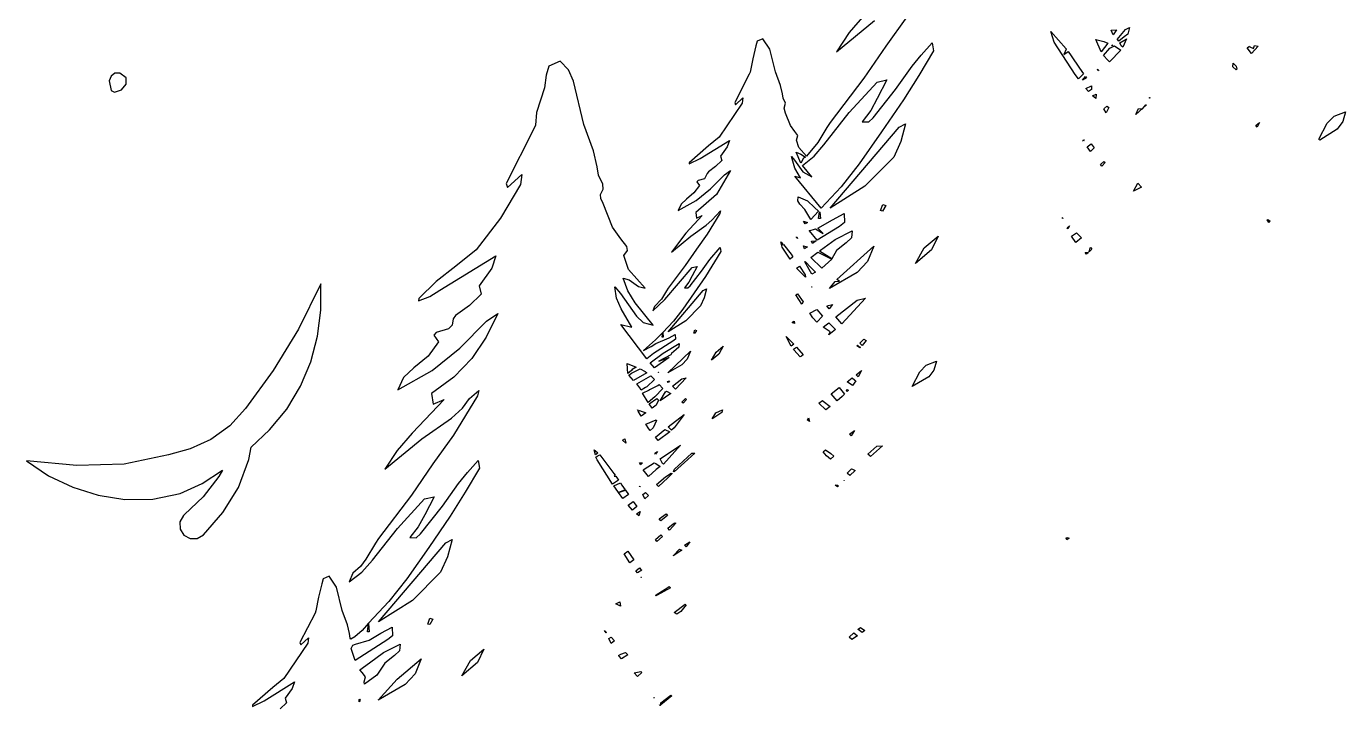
# Model space of a CAD drawing. Extents: x 0 to 203, y 8 to 351.
# Drawn here: x 24.2 to 99.8, y 262.7 to 301.8 of the extents above; entities that cross this region are included whole.
import ezdxf

# ---------------------------------------------------------------- set-up
doc = ezdxf.new("R2010")
doc.units = 0

msp = doc.modelspace()

# ---------------------------------------------------------------- linework, layer by layer
at = {"layer": 'Layer 1'}
for p, q in [((72.234448, 302.484697), (71.34909, 301.47176)), ((70.623063, 300.371123), (72.802383, 302.155503)), ((74.657115, 302.365706), (73.445865, 300.694546)), ((87.191272, 301.639576), (87.416288, 301.751167)), ((87.416288, 301.751167), (87.313384, 301.37939)), ((66.074647, 300.972905), (65.991087, 300.700817)), ((66.408702, 301.114052), (66.074647, 300.972905)), ((66.810002, 300.522275), (66.408702, 301.114052)), ((71.34909, 301.47176), (70.623063, 300.371123)), ((83.091541, 300.922851), (82.916106, 301.520563)), ((82.916106, 301.520563), (83.7956, 300.531)), ((85.4866, 301.078), (85.486627, 301.0781)), ((85.787707, 300.355462), (85.4866, 301.078)), ((85.486627, 301.0781), (85.949369, 300.957258)), ((85.949369, 300.957258), (86.173256, 300.858664)), ((86.372276, 301.599817), (86.665505, 301.626656)), ((86.3723, 301.6), (86.372276, 301.599817)), ((86.480604, 301.331085), (86.3723, 301.6)), ((86.665505, 301.626656), (86.480604, 301.331085)), ((86.714035, 301.078663), (87.191272, 301.639576)), ((86.728301, 301.065738), (86.714035, 301.078663)), ((86.803937, 300.981833), (86.728301, 301.065738)), ((87.103253, 301.216032), (86.803937, 300.981833)), ((86.867804, 300.871714), (87.225173, 301.095389)), ((87.248338, 301.109796), (87.0431, 300.631)), ((87.313384, 301.37939), (87.103253, 301.216032)), ((87.225173, 301.095389), (87.248338, 301.109796)), ((65.991087, 300.700817), (65.818989, 299.953596)), ((67.120124, 299.220695), (66.810002, 300.522275)), ((73.445865, 300.694546), (72.191255, 298.847596)), ((76.186262, 300.429866), (75.342771, 299.014705)), ((75.471458, 300.178753), (76.104054, 300.879477)), ((76.104054, 300.879477), (76.186262, 300.429866)), ((84.311471, 299.069541), (83.091541, 300.922851)), ((83.784534, 300.523107), (83.653019, 300.208748)), ((83.653019, 300.208748), (83.898095, 300.377122)), ((83.795623, 300.53137), (83.784534, 300.523107)), ((83.7956, 300.531), (83.795623, 300.53137)), ((83.898095, 300.377122), (84.071907, 300.126537)), ((85.796676, 300.360542), (85.787707, 300.355462)), ((86.173256, 300.858664), (85.796676, 300.360542)), ((85.927181, 300.154166), (86.284127, 300.573689)), ((86.911641, 300.462663), (86.269507, 299.783095)), ((86.284127, 300.573689), (86.521995, 300.680194)), ((86.393183, 300.701871), (86.431531, 300.746719)), ((86.456534, 300.738103), (86.393183, 300.701871)), ((86.431531, 300.746719), (86.4565, 300.738)), ((86.4565, 300.738), (86.456534, 300.738103)), ((86.521995, 300.680194), (86.559428, 300.699332)), ((86.559428, 300.699332), (86.911641, 300.462663)), ((86.946129, 300.705883), (86.867804, 300.871714)), ((87.043098, 300.6313), (86.946129, 300.705883)), ((87.0431, 300.631), (87.043098, 300.6313)), ((94.152815, 300.590536), (94.2903, 300.698)), ((94.412581, 300.265865), (94.152815, 300.590536)), ((94.2903, 300.698), (94.289973, 300.697959)), ((94.289973, 300.697959), (94.318435, 300.657844)), ((94.318435, 300.657844), (94.515835, 300.563698)), ((94.785772, 300.689342), (94.412581, 300.265865)), ((94.515835, 300.563698), (94.589712, 300.722044)), ((94.589712, 300.722044), (94.785772, 300.689342)), ((54.139113, 299.548901), (53.979258, 299.028775)), ((54.777974, 299.819016), (54.139113, 299.548901)), ((55.264218, 299.322724), (54.777974, 299.819016)), ((65.818989, 299.953596), (65.671363, 299.203887)), ((74.013294, 298.206467), (74.959054, 299.539687)), ((74.959054, 299.539687), (75.471458, 300.178753)), ((84.071907, 300.126537), (84.559087, 299.433964)), ((84.559087, 299.433964), (84.789823, 299.103713)), ((86.172395, 299.878582), (85.927181, 300.154166)), ((86.1724, 299.878), (86.172395, 299.878582)), ((86.269507, 299.783095), (86.1724, 299.878)), ((93.335377, 299.495792), (93.3653, 299.714)), ((93.526714, 299.333337), (93.335377, 299.495792)), ((93.364908, 299.714579), (93.53307, 299.539071)), ((93.3653, 299.714), (93.364908, 299.714579)), ((93.53307, 299.539071), (93.564854, 299.369992)), ((29.042926, 298.97045), (28.935927, 298.691004)), ((28.935927, 298.691004), (29.055163, 298.140038)), ((29.256023, 299.134388), (29.042926, 298.97045)), ((29.544736, 299.13121), (29.256023, 299.134388)), ((29.905534, 298.88171), (29.544736, 299.13121)), ((29.905454, 298.51328), (29.905534, 298.88171)), ((53.979258, 299.028775), (53.87805, 298.305027)), ((55.545259, 298.687306), (55.264218, 299.322724)), ((56.138309, 296.198566), (55.545259, 298.687306)), ((65.624607, 299.086435), (64.789659, 297.449105)), ((65.671363, 299.203887), (65.624607, 299.086435)), ((67.413152, 298.431444), (67.120124, 299.220695)), ((72.191255, 298.847596), (70.258135, 296.301506)), ((72.95227, 298.62944), (73.51241, 298.752542)), ((73.51241, 298.752542), (72.962794, 297.679092)), ((75.342771, 299.014705), (74.455632, 297.606006)), ((84.498135, 298.811895), (84.311471, 299.069541)), ((84.789823, 299.103713), (84.498135, 298.811895)), ((84.727391, 298.74425), (84.899507, 298.946665)), ((84.7274, 298.744), (84.727391, 298.74425)), ((84.958056, 298.862902), (84.7274, 298.744)), ((84.899507, 298.946665), (84.958056, 298.862902)), ((85.626536, 299.269923), (85.590589, 299.378406)), ((85.590589, 299.378406), (85.6676, 299.297)), ((85.667641, 299.29775), (85.626536, 299.269923)), ((85.6676, 299.297), (85.667641, 299.29775)), ((93.564854, 299.369992), (93.526714, 299.333337)), ((29.055163, 298.140038), (29.2385, 298.055)), ((29.2385, 298.055), (29.648456, 298.184762)), ((29.2385, 298.055), (29.2385, 298.055)), ((29.648456, 298.184762), (29.905454, 298.51328)), ((53.87805, 298.305027), (53.65017, 297.599852)), ((67.519657, 297.9485), (67.413152, 298.431444)), ((67.557088, 297.704556), (67.519657, 297.9485)), ((71.358615, 296.882044), (72.95227, 298.62944)), ((72.719344, 296.568707), (74.013294, 298.206467)), ((84.910945, 298.25841), (85.2456, 298.413)), ((85.065899, 298.09272), (84.910945, 298.25841)), ((85.231067, 298.204354), (85.065899, 298.09272)), ((85.245643, 298.41287), (85.231067, 298.204354)), ((85.2456, 298.413), (85.245643, 298.41287)), ((85.296565, 297.84665), (85.515154, 297.931119)), ((85.515154, 297.931119), (85.488597, 297.683997)), ((53.65017, 297.599852), (53.433998, 296.893498)), ((65.22083, 297.414922), (63.89517, 295.461602)), ((64.789659, 297.449105), (64.833449, 297.324659)), ((64.833449, 297.324659), (65.259604, 297.723913)), ((65.259604, 297.723913), (65.22083, 297.414922)), ((67.691659, 297.424725), (67.557088, 297.704556)), ((67.621076, 297.123229), (67.691659, 297.424725)), ((72.962794, 297.679092), (72.584297, 296.989334)), ((74.455632, 297.606006), (73.202455, 295.76729)), ((85.2966, 297.846), (85.296565, 297.84665)), ((85.488597, 297.683997), (85.2966, 297.846)), ((85.936785, 297.097872), (86.121827, 297.250145)), ((86.121827, 297.250145), (86.207142, 297.182485)), ((86.207142, 297.182485), (86.226212, 297.163274)), ((88.390158, 297.314802), (87.7734, 296.765)), ((88.164366, 297.086464), (88.354067, 297.330197)), ((88.354067, 297.330197), (88.390158, 297.314802)), ((88.553093, 297.726834), (88.5838, 297.748)), ((88.575411, 297.709669), (88.553093, 297.726834)), ((88.583816, 297.748091), (88.575411, 297.709669)), ((88.5838, 297.748), (88.583816, 297.748091)), ((53.433998, 296.893498), (53.367914, 296.166215)), ((67.702227, 296.851449), (67.621076, 297.123229)), ((67.977035, 296.141378), (67.702227, 296.851449)), ((69.88962, 295.02862), (71.358615, 296.882044)), ((72.584297, 296.989334), (72.086461, 296.354992)), ((72.469564, 296.339811), (72.719344, 296.568707)), ((85.9368, 297.098), (85.936785, 297.097872)), ((86.081997, 296.864381), (85.9368, 297.098)), ((86.226212, 297.163274), (86.081997, 296.864381)), ((87.773376, 296.76483), (87.935676, 297.113092)), ((87.7734, 296.765), (87.773376, 296.76483)), ((87.935676, 297.113092), (88.164366, 297.086464)), ((98.747004, 296.281657), (99.140285, 296.670863)), ((99.140285, 296.670863), (99.804, 296.913)), ((99.803638, 296.91345), (99.642373, 296.360515)), ((99.804, 296.913), (99.803638, 296.91345)), ((53.278504, 295.941905), (51.682204, 292.810885)), ((53.367914, 296.166215), (53.278504, 295.941905)), ((56.69859, 294.689276), (56.138309, 296.198566)), ((68.229666, 295.793754), (67.977035, 296.141378)), ((68.41431, 295.560865), (68.229666, 295.793754)), ((70.0661, 296.015539), (69.555567, 295.159837)), ((70.258135, 296.301506), (70.0661, 296.015539)), ((70.251415, 291.397492), (74.210805, 296.050292)), ((73.202455, 295.76729), (71.919302, 293.932016)), ((72.086461, 296.354992), (72.469564, 296.339811)), ((74.210805, 296.050292), (74.57241, 296.229472)), ((74.57241, 296.229472), (74.30711, 295.214818)), ((94.666418, 296.144311), (94.8741, 296.307)), ((94.741207, 296.043386), (94.666418, 296.144311)), ((94.873772, 296.307529), (94.741207, 296.043386)), ((94.8741, 296.307), (94.873772, 296.307529)), ((98.263633, 295.357259), (98.747004, 296.281657)), ((99.325656, 295.922373), (98.326348, 295.30097)), ((99.642373, 296.360515), (99.325656, 295.922373)), ((63.285026, 294.967287), (62.177256, 293.999774)), ((62.804911, 294.245271), (64.484761, 295.277621)), ((63.89517, 295.461602), (63.285026, 294.967287)), ((64.36533, 294.914319), (63.981333, 294.381089)), ((64.484761, 295.277621), (64.36533, 294.914319)), ((68.324941, 295.294221), (68.41431, 295.560865)), ((68.461107, 294.869333), (68.324941, 295.294221)), ((69.555567, 295.159837), (68.89751, 294.370929)), ((69.336979, 294.383454), (69.88962, 295.02862)), ((74.30711, 295.214818), (73.899906, 294.324112)), ((84.748721, 295.290257), (84.8195, 295.31)), ((84.774781, 295.247881), (84.748721, 295.290257)), ((84.819488, 295.31067), (84.774781, 295.247881)), ((84.8195, 295.31), (84.819488, 295.31067)), ((84.997677, 294.908527), (85.225591, 295.090179)), ((85.181237, 294.65039), (84.997677, 294.908527)), ((85.225591, 295.090179), (85.387747, 294.861844)), ((98.326348, 295.30097), (98.263633, 295.357259)), ((56.902134, 293.765846), (56.69859, 294.689276)), ((62.169274, 293.93063), (62.804911, 294.245271)), ((63.981333, 294.381089), (64.046171, 294.126973)), ((68.239169, 293.688439), (68.049609, 294.353317)), ((68.049609, 294.353317), (68.218, 294.149)), ((68.218, 294.149), (68.218033, 294.149684)), ((68.218033, 294.149684), (68.69695, 293.473153)), ((68.587055, 293.977004), (68.30222, 294.612218)), ((68.30222, 294.612218), (68.586365, 294.490902)), ((68.89751, 294.370929), (68.461107, 294.869333)), ((68.586365, 294.490902), (68.8391, 294.327)), ((68.7365, 294.256048), (68.587055, 293.977004)), ((68.67654, 293.84916), (69.336979, 294.383454)), ((68.839122, 294.327309), (68.7365, 294.256048)), ((68.8391, 294.327), (68.839122, 294.327309)), ((73.899906, 294.324112), (72.244796, 292.649727)), ((85.387747, 294.861844), (85.1812, 294.65)), ((85.1812, 294.65), (85.181237, 294.65039)), ((56.97368, 293.299215), (56.902134, 293.765846)), ((62.177256, 293.999774), (62.169274, 293.93063)), ((63.207833, 293.387233), (63.065981, 293.086636)), ((63.278953, 293.488652), (63.207833, 293.387233)), ((63.69453, 293.790256), (63.278953, 293.488652)), ((64.046171, 294.126973), (63.69453, 293.790256)), ((64.540057, 293.551713), (63.747044, 292.187256)), ((64.202178, 293.318293), (64.540057, 293.551713)), ((68.561368, 293.141013), (68.239169, 293.688439)), ((69.20285, 293.201373), (68.67654, 293.84916)), ((68.69695, 293.473153), (69.20285, 293.201373)), ((71.919302, 293.932016), (70.89324, 292.625831)), ((85.763543, 293.904426), (85.9368, 294.071)), ((85.838896, 293.812328), (85.763543, 293.904426)), ((86.020548, 294.019617), (85.838896, 293.812328)), ((85.9368, 294.071), (85.936785, 294.070962)), ((85.936785, 294.070962), (86.020548, 294.019617)), ((52.506416, 292.745486), (51.360853, 290.823961)), ((51.682204, 292.810885), (51.765826, 292.572876)), ((51.765826, 292.572876), (52.580714, 293.336349)), ((52.580714, 293.336349), (52.506416, 292.745486)), ((57.231132, 292.764325), (56.97368, 293.299215)), ((57.240908, 292.486987), (57.231132, 292.764325)), ((62.763311, 292.698756), (62.450584, 292.274468)), ((62.693179, 292.976036), (62.626648, 292.903291)), ((62.626648, 292.903291), (62.763311, 292.698756)), ((63.065981, 293.086636), (62.693179, 292.976036)), ((63.408547, 292.507218), (64.202178, 293.318293)), ((69.752762, 291.390306), (68.233872, 293.223986)), ((68.233872, 293.223986), (68.561368, 293.141013)), ((72.244796, 292.649727), (70.2514, 291.397)), ((87.654865, 292.377304), (87.889276, 292.825783)), ((87.889276, 292.825783), (88.1002, 292.604)), ((57.096289, 292.187905), (57.240908, 292.486987)), ((57.118677, 291.953621), (57.096289, 292.187905)), ((57.251455, 291.668165), (57.118677, 291.953621)), ((62.026675, 291.92137), (61.717296, 291.62941)), ((62.450584, 292.274468), (62.026675, 291.92137)), ((63.747044, 292.187256), (62.555737, 291.152173)), ((62.571694, 291.840929), (63.408547, 292.507218)), ((68.413148, 291.812743), (68.419092, 292.053242)), ((68.419092, 292.053242), (68.963411, 291.808381)), ((70.89324, 292.625831), (69.752762, 291.390306)), ((88.100237, 292.60451), (87.654865, 292.377304)), ((88.1002, 292.604), (88.100237, 292.60451)), ((57.776916, 290.310375), (57.251455, 291.668165)), ((61.542664, 291.255716), (62.571694, 291.840929)), ((61.717296, 291.62941), (61.542664, 291.255716)), ((62.555737, 291.152173), (62.605103, 290.830048)), ((63.480024, 290.706877), (63.97617, 291.24173)), ((63.97617, 291.24173), (63.936476, 291.08381)), ((68.523135, 291.631417), (68.413148, 291.812743)), ((68.800758, 291.317808), (68.523135, 291.631417)), ((69.151631, 290.739236), (68.800758, 291.317808)), ((68.963411, 291.808381), (69.362876, 291.441617)), ((69.587468, 291.228043), (69.1516, 290.739)), ((69.362876, 291.441617), (69.587468, 291.228043)), ((69.600604, 290.799992), (69.651808, 291.187661)), ((69.651808, 291.187661), (69.675963, 291.174876)), ((69.675963, 291.174876), (69.705345, 290.800204)), ((70.2514, 291.397), (70.251415, 291.397492)), ((73.141385, 291.26535), (73.270643, 291.606556)), ((73.1414, 291.265), (73.141385, 291.26535)), ((73.263579, 291.231813), (73.1414, 291.265)), ((73.445796, 291.547724), (73.263579, 291.231813)), ((73.270643, 291.606556), (73.445796, 291.547724)), ((51.360853, 290.823961), (49.971626, 289.010556)), ((62.931185, 290.973208), (61.97958, 289.957616)), ((62.269275, 289.78965), (63.150764, 290.414625)), ((62.605103, 290.830048), (62.931185, 290.973208)), ((63.150764, 290.414625), (63.480024, 290.706877)), ((63.936476, 291.08381), (63.215241, 289.89686)), ((68.7345, 290.657), (68.734512, 290.657036)), ((68.82392, 290.498419), (68.7345, 290.657)), ((68.734512, 290.657036), (68.951541, 290.576603)), ((68.858809, 290.519114), (68.82392, 290.498419)), ((68.951541, 290.576603), (68.858809, 290.519114)), ((69.1516, 290.739), (69.151631, 290.739236)), ((69.553157, 290.259345), (70.3879, 290.721)), ((69.705345, 290.800204), (69.6006, 290.8)), ((69.6006, 290.8), (69.600604, 290.799992)), ((70.3879, 290.721), (70.38795, 290.721667)), ((70.38795, 290.721667), (71.058972, 291.091256)), ((71.080668, 290.571338), (70.795464, 290.350595)), ((71.058972, 291.091256), (71.080668, 290.571338)), ((83.551045, 290.864676), (83.55556, 290.867854)), ((83.586359, 290.803513), (83.551045, 290.864676)), ((83.55556, 290.867854), (83.6048, 290.817)), ((83.604862, 290.817709), (83.586359, 290.803513)), ((83.6048, 290.817), (83.604862, 290.817709)), ((83.845839, 290.276881), (83.977638, 290.374628)), ((83.977638, 290.374628), (83.8763, 290.209)), ((95.298655, 290.728035), (95.353406, 290.743786)), ((95.401912, 290.584384), (95.298655, 290.728035)), ((95.353406, 290.743786), (95.4815, 290.657)), ((95.481154, 290.657059), (95.401912, 290.584384)), ((95.4815, 290.657), (95.481154, 290.657059)), ((58.25993, 289.645849), (57.776916, 290.310375)), ((58.613019, 289.200291), (58.25993, 289.645849)), ((61.97958, 289.957616), (61.157755, 288.879628)), ((61.157755, 288.879628), (62.269275, 289.78965)), ((63.215241, 289.89686), (62.597457, 289.044612)), ((68.30885, 289.727117), (68.348753, 289.761017)), ((68.383645, 289.65995), (68.30885, 289.727117)), ((68.348753, 289.761017), (68.383645, 289.65995)), ((69.061879, 290.105449), (69.41035, 290.202068)), ((69.072039, 290.089137), (69.061879, 290.105449)), ((69.505684, 289.567912), (69.072039, 290.089137)), ((69.41035, 290.202068), (69.861372, 289.936723)), ((70.795464, 290.350595), (69.505684, 289.567912)), ((69.861372, 289.936723), (69.553157, 290.259345)), ((70.550601, 289.595318), (71.517553, 290.091096)), ((71.47357, 289.691642), (71.181144, 289.418095)), ((71.517553, 290.091096), (71.47357, 289.691642)), ((75.655797, 289.123733), (76.448562, 289.797009)), ((76.448562, 289.797009), (76.065795, 289.002876)), ((83.87628, 290.209009), (83.845839, 290.276881)), ((83.8763, 290.209), (83.87628, 290.209009)), ((84.084769, 289.791312), (84.38034, 289.985961)), ((84.342838, 289.427246), (84.084769, 289.791312)), ((84.664331, 289.69937), (84.342838, 289.427246)), ((84.38034, 289.985961), (84.6643, 289.699)), ((84.6643, 289.699), (84.664331, 289.69937)), ((49.971626, 289.010556), (48.805016, 288.06522)), ((58.442076, 288.690482), (58.643628, 288.959884)), ((58.643628, 288.959884), (58.613019, 289.200291)), ((62.597457, 289.044612), (61.95751, 288.102524)), ((63.995086, 288.909364), (63.112256, 287.469074)), ((63.369124, 288.455308), (63.953064, 289.138548)), ((63.953064, 289.138548), (63.995086, 288.909364)), ((67.517255, 289.161246), (67.427701, 289.466142)), ((67.427701, 289.466142), (67.542, 289.369)), ((67.541975, 289.369382), (67.47629, 289.302851)), ((67.47629, 289.302851), (67.590353, 289.32178)), ((67.966298, 288.46847), (67.517255, 289.161246)), ((67.542, 289.369), (67.541975, 289.369382)), ((67.590353, 289.32178), (68.017219, 288.754931)), ((68.793344, 289.065464), (68.738678, 289.240476)), ((68.738678, 289.240476), (68.9641, 289.182)), ((68.964117, 289.181996), (68.793344, 289.065464)), ((68.9641, 289.182), (68.964117, 289.181996)), ((69.145637, 288.572561), (69.554012, 288.873006)), ((69.1904, 289.506), (69.190406, 289.506592)), ((69.240904, 289.378193), (69.1904, 289.506)), ((69.190406, 289.506592), (69.453279, 289.530536)), ((69.453279, 289.530536), (69.240904, 289.378193)), ((69.554012, 288.873006), (70.352796, 288.471847)), ((69.6407, 288.934), (69.640722, 288.934376)), ((70.364987, 288.486887), (69.6407, 288.934)), ((69.640722, 288.934376), (69.715443, 288.987346)), ((69.715443, 288.987346), (70.550601, 289.595318)), ((70.626516, 288.961638), (70.364987, 288.486887)), ((71.181144, 289.418095), (70.626516, 288.961638)), ((70.637256, 287.303666), (72.760146, 289.215316)), ((72.760146, 289.215316), (72.408686, 288.343368)), ((76.065795, 289.002876), (75.1463, 288.217)), ((75.146352, 288.216959), (75.655797, 289.123733)), ((84.87217, 288.846865), (85.0618, 288.857)), ((84.954449, 288.756181), (84.87217, 288.846865)), ((85.061801, 288.8576), (84.954449, 288.756181)), ((85.0618, 288.857), (85.061801, 288.8576)), ((85.099453, 288.892554), (85.166548, 289.129508)), ((85.265989, 289.04518), (85.099453, 288.892554)), ((85.166548, 289.129508), (85.183072, 289.144903)), ((85.183072, 289.144903), (85.266, 289.045)), ((85.266, 289.045), (85.265989, 289.04518)), ((47.886734, 286.684473), (51.099104, 288.658613)), ((51.099104, 288.658613), (50.870558, 287.964065)), ((58.702477, 287.877855), (58.442076, 288.690482)), ((61.95751, 288.102524), (60.971635, 286.803984)), ((62.886747, 287.775243), (63.369124, 288.455308)), ((68.12881, 288.596446), (67.966298, 288.46847)), ((68.017219, 288.754931), (68.12881, 288.596446)), ((68.8119, 288.313), (68.811923, 288.313027)), ((69.20199, 287.602807), (68.8119, 288.313)), ((68.811923, 288.313027), (68.833676, 288.329695)), ((68.833676, 288.329695), (69.1873, 287.959118)), ((69.786563, 287.959312), (69.145637, 288.572561)), ((70.352796, 288.471847), (69.7865, 287.959)), ((72.408686, 288.343368), (71.809618, 287.701665)), ((75.1463, 288.217), (75.146352, 288.216959)), ((48.805016, 288.06522), (47.685807, 287.182166)), ((50.870558, 287.964065), (50.136324, 286.944355)), ((58.657259, 286.646232), (58.398071, 287.385093)), ((58.398071, 287.385093), (58.747698, 287.289824)), ((59.648731, 286.804545), (58.702477, 287.877855)), ((60.783486, 286.154438), (62.345536, 287.991008)), ((63.112256, 287.469074), (61.818726, 285.595144)), ((62.350974, 287.506299), (62.157892, 287.154507)), ((62.22674, 286.939804), (62.886747, 287.775243)), ((62.345536, 287.991008), (62.631291, 288.053796)), ((62.631291, 288.053796), (62.350974, 287.506299)), ((68.329684, 287.953407), (68.497493, 288.070151)), ((68.3297, 287.953), (68.329684, 287.953407)), ((68.838973, 287.437973), (68.3297, 287.953)), ((68.497493, 288.070151), (68.83297, 287.579155)), ((68.83297, 287.579155), (68.838973, 287.437973)), ((69.1873, 287.959118), (69.412598, 287.723931)), ((69.412598, 287.723931), (69.20199, 287.602807)), ((69.7865, 287.959), (69.786563, 287.959312)), ((71.809618, 287.701665), (70.2232, 286.792)), ((41.064008, 287.063176), (39.779738, 284.460876)), ((41.068751, 285.545957), (41.064008, 287.063176)), ((47.685807, 287.182166), (46.686576, 286.21516)), ((47.323071, 286.322574), (47.886734, 286.684473)), ((50.136324, 286.944355), (50.260203, 286.458304)), ((58.004507, 286.228251), (57.915058, 286.890141)), ((57.915058, 286.890141), (58.236904, 286.500776)), ((59.07585, 285.975372), (58.657259, 286.646232)), ((58.747698, 287.289824), (59.013203, 287.092091)), ((59.013203, 287.092091), (59.283807, 286.895722)), ((59.283807, 286.895722), (59.648731, 286.804545)), ((60.873676, 286.658075), (60.590684, 286.183668)), ((60.971635, 286.803984), (60.873676, 286.658075)), ((60.9683, 284.303), (62.98779, 286.67612)), ((62.157892, 287.154507), (61.903906, 286.830897)), ((61.903906, 286.830897), (62.099356, 286.823138)), ((62.099356, 286.823138), (62.22674, 286.939804)), ((62.98779, 286.67612), (63.172126, 286.767439)), ((63.172126, 286.767439), (63.036824, 286.249941)), ((69.19352, 286.869615), (69.2085, 286.876)), ((69.200373, 286.860431), (69.19352, 286.869615)), ((69.208557, 286.876676), (69.200373, 286.860431)), ((69.2085, 286.876), (69.208557, 286.876676)), ((70.2232, 286.792), (70.223242, 286.79283)), ((70.223242, 286.79283), (70.544876, 287.198087)), ((70.544876, 287.198087), (70.796164, 287.205425)), ((70.796164, 287.205425), (70.637256, 287.303666)), ((46.671534, 286.082877), (47.323071, 286.322574)), ((46.686576, 286.21516), (46.671534, 286.082877)), ((50.260203, 286.458304), (49.587912, 285.814535)), ((58.277431, 285.618651), (58.004507, 286.228251)), ((58.236904, 286.500776), (59.152929, 285.207116)), ((60.120231, 284.687373), (59.07585, 285.975372)), ((60.087603, 285.502768), (60.783486, 286.154438)), ((60.590684, 286.183668), (60.195451, 285.760485)), ((63.036824, 286.249941), (62.829164, 285.795689)), ((68.28399, 286.429777), (68.394946, 286.486786)), ((68.631755, 285.897817), (68.28399, 286.429777)), ((68.394946, 286.486786), (68.721734, 286.022982)), ((68.721734, 286.022982), (68.6317, 285.897)), ((68.6317, 285.897), (68.631755, 285.897817)), ((70.070266, 285.785638), (70.399526, 285.880137)), ((70.399526, 285.880137), (70.2057, 285.621)), ((70.589797, 285.15594), (71.802597, 286.113847)), ((72.279326, 286.239422), (70.924, 284.763)), ((71.802597, 286.113847), (72.279326, 286.239422)), ((40.874823, 284.047743), (41.068751, 285.545957)), ((48.793363, 285.237874), (48.657264, 285.043722)), ((49.587912, 285.814535), (48.793363, 285.237874)), ((51.204765, 285.358364), (50.536914, 284.001184)), ((50.558533, 284.912146), (51.204765, 285.358364)), ((58.893649, 284.571891), (58.277431, 285.618651)), ((59.152929, 285.207116), (59.542665, 284.844372)), ((60.195451, 285.760485), (60.087603, 285.502768)), ((61.818726, 285.595144), (61.279131, 284.906782)), ((62.829164, 285.795689), (61.984981, 284.941821)), ((69.087586, 285.365766), (69.094565, 285.370426)), ((69.259564, 285.102964), (69.087586, 285.365766)), ((69.094565, 285.370426), (69.50294, 285.586687)), ((69.498281, 284.85782), (69.259564, 285.102964)), ((69.820691, 285.200641), (69.498281, 284.85782)), ((69.50294, 285.586687), (69.820691, 285.200641)), ((70.205733, 285.621362), (70.070266, 285.785638)), ((70.2057, 285.621), (70.205733, 285.621362)), ((70.924001, 284.763186), (70.589797, 285.15594)), ((39.779738, 284.460876), (38.333658, 282.092976)), ((48.385979, 284.46911), (47.673297, 284.25772)), ((48.600822, 284.690161), (48.385979, 284.46911)), ((48.657264, 285.043722), (48.600822, 284.690161)), ((49.041193, 283.361186), (50.558533, 284.912146)), ((59.748863, 282.76414), (58.267263, 284.73052)), ((58.267263, 284.73052), (58.893649, 284.571891)), ((59.542665, 284.844372), (60.120231, 284.687373)), ((61.279131, 284.906782), (60.670836, 284.260584)), ((61.984981, 284.941821), (60.9683, 284.303)), ((62.44235, 284.23523), (62.508317, 284.409254)), ((62.597657, 284.37924), (62.504713, 284.218139)), ((62.508317, 284.409254), (62.597657, 284.37924)), ((68.07937, 284.839061), (68.160732, 284.876421)), ((68.216739, 284.772389), (68.07937, 284.839061)), ((68.145139, 284.894927), (68.200935, 284.910678)), ((68.160732, 284.876421), (68.145139, 284.894927)), ((68.200935, 284.910678), (68.216739, 284.772389)), ((69.867995, 284.563452), (69.953384, 284.640081)), ((69.868, 284.563), (69.867995, 284.563452)), ((70.260385, 284.312306), (69.868, 284.563)), ((69.953384, 284.640081), (70.174928, 284.819543)), ((70.174928, 284.819543), (70.574673, 284.446635)), ((70.574673, 284.446635), (70.184673, 284.139129)), ((70.184673, 284.139129), (70.260385, 284.312306)), ((70.924, 284.763), (70.924001, 284.763186)), ((40.486043, 282.587912), (40.874823, 284.047743)), ((47.807344, 283.727456), (47.209342, 282.916117)), ((47.673297, 284.25772), (47.545885, 284.118517)), ((47.545885, 284.118517), (47.807344, 283.727456)), ((50.536914, 284.001184), (49.713764, 282.780153)), ((60.257813, 283.854554), (59.552679, 283.23423)), ((59.997554, 283.467791), (60.276883, 283.630515)), ((61.245597, 283.76859), (60.135897, 283.054134)), ((60.670836, 284.260584), (60.257813, 283.854554)), ((60.276883, 283.630515), (61.037672, 283.957797)), ((60.636344, 283.997998), (60.669821, 284.251546)), ((60.6365, 283.998), (60.636344, 283.997998)), ((60.689738, 283.998139), (60.6365, 283.998)), ((60.669821, 284.251546), (60.689738, 283.998139)), ((60.69498, 283.07335), (61.614112, 283.636245)), ((60.9683, 284.303), (60.9683, 284.303)), ((61.037672, 283.957797), (61.379858, 284.146302)), ((61.391017, 283.881117), (61.245597, 283.76859)), ((61.379858, 284.146302), (61.391017, 283.881117)), ((61.614112, 283.636245), (61.591688, 283.432478)), ((62.4423, 284.235), (62.44235, 284.23523)), ((62.504713, 284.218139), (62.4423, 284.235)), ((68.029744, 283.473072), (67.746038, 284.040979)), ((67.746038, 284.040979), (68.1107, 283.648)), ((68.169938, 283.588546), (68.029744, 283.473072)), ((68.110672, 283.648577), (68.169938, 283.588546)), ((68.1107, 283.648), (68.110672, 283.648577)), ((71.958677, 283.660894), (72.195137, 283.887959)), ((72.021396, 283.60397), (71.958677, 283.660894)), ((72.087642, 283.52939), (72.021396, 283.60397)), ((72.329607, 283.805398), (72.0876, 283.529)), ((72.195137, 283.887959), (72.329607, 283.805398)), ((47.209342, 282.916117), (46.398774, 282.240906)), ((47.440723, 282.087086), (49.041193, 283.361186)), ((59.552679, 283.23423), (59.997554, 283.467791)), ((60.135897, 283.054134), (59.748863, 282.76414)), ((59.952133, 282.520832), (60.6949, 283.074)), ((61.028268, 282.825161), (60.199678, 282.234583)), ((61.124604, 282.985413), (60.445742, 282.619001)), ((60.445742, 282.619001), (61.028268, 282.825161)), ((60.6949, 283.074), (60.69498, 283.07335)), ((60.953953, 281.954476), (62.247833, 283.189946)), ((61.159775, 283.060137), (61.124604, 282.985413)), ((61.442561, 283.293063), (61.159775, 283.060137)), ((61.591688, 283.432478), (61.442561, 283.293063)), ((62.247833, 283.189946), (62.068622, 282.745415)), ((63.464912, 282.680823), (63.724864, 283.142921)), ((63.881655, 283.014015), (63.464912, 282.680823)), ((63.724864, 283.142921), (64.1291, 283.486)), ((64.129085, 283.486742), (63.881655, 283.014015)), ((64.1291, 283.486), (64.129085, 283.486742)), ((68.150789, 283.303772), (68.326647, 283.429064)), ((68.180451, 283.268178), (68.150789, 283.303772)), ((68.547498, 282.865464), (68.180451, 283.268178)), ((68.326647, 283.429064), (68.708242, 282.988143)), ((68.61537, 282.915327), (68.547498, 282.865464)), ((68.708242, 282.988143), (68.6153, 282.915)), ((68.6153, 282.915), (68.61537, 282.915327)), ((71.795034, 283.503848), (71.829287, 283.536758)), ((71.960371, 283.384276), (71.795034, 283.503848)), ((71.829287, 283.536758), (71.904923, 283.470935)), ((71.904923, 283.470935), (71.995821, 283.424744)), ((71.9604, 283.384), (71.960371, 283.384276)), ((71.995821, 283.424744), (71.9604, 283.384)), ((72.0876, 283.529), (72.087642, 283.52939)), ((38.333658, 282.092976), (36.753038, 279.899036)), ((39.906228, 281.185846), (40.486043, 282.587912)), ((45.473213, 280.968216), (47.440723, 282.087086)), ((46.398774, 282.240906), (45.807193, 281.682744)), ((49.713764, 282.780153), (48.687511, 281.701148)), ((58.6218, 282.492235), (59.134479, 282.277464)), ((58.6218, 282.492), (58.6218, 282.492235)), ((58.661139, 281.913312), (58.6218, 282.492)), ((58.871465, 282.076812), (58.661139, 281.913312)), ((58.91031, 282.141506), (58.871465, 282.076812)), ((58.882066, 281.928212), (59.376801, 282.184941)), ((59.134479, 282.277464), (58.91031, 282.141506)), ((59.376801, 282.184941), (59.6626, 282.024)), ((60.199678, 282.234583), (59.952133, 282.520832)), ((61.763092, 282.418243), (60.954, 281.954)), ((62.068622, 282.745415), (61.763092, 282.418243)), ((71.751953, 281.846313), (72.0646, 282.092)), ((72.064615, 282.092166), (71.86912, 281.719116)), ((72.0646, 282.092), (72.064615, 282.092166)), ((75.408288, 282.019047), (75.755886, 282.390006)), ((75.755886, 282.390006), (76.3629, 282.62)), ((76.210163, 282.11425), (75.907519, 281.718478)), ((76.362962, 282.620509), (76.210163, 282.11425)), ((76.3629, 282.62), (76.362962, 282.620509)), ((45.807193, 281.682744), (45.473213, 280.968216)), ((48.687511, 281.701148), (47.410355, 280.770044)), ((58.713833, 281.823897), (58.882066, 281.928212)), ((58.995914, 281.506219), (58.713833, 281.823897)), ((59.750206, 281.956039), (58.995914, 281.506219)), ((59.174238, 281.328309), (59.976979, 281.775586)), ((59.351722, 281.08634), (59.174238, 281.328309)), ((59.6626, 282.024), (59.66263, 282.02384)), ((59.66263, 282.02384), (59.750206, 281.956039)), ((60.198887, 281.576902), (59.7471, 281.154)), ((59.976979, 281.775586), (60.198887, 281.576902)), ((60.420144, 281.989578), (60.436459, 281.997198)), ((60.428275, 281.980812), (60.420144, 281.989578)), ((60.436459, 281.997198), (60.428275, 281.980812)), ((60.930647, 281.456487), (61.0439, 281.489)), ((60.980507, 281.406909), (60.930647, 281.456487)), ((60.954, 281.954), (60.953953, 281.954476)), ((61.043861, 281.488906), (60.980507, 281.406909)), ((61.0439, 281.489), (61.043861, 281.488906)), ((61.21505, 281.179707), (61.759439, 281.60812)), ((62.002534, 281.672184), (61.399172, 281.006882)), ((61.759439, 281.60812), (62.002534, 281.672184)), ((71.22529, 281.443462), (71.5263, 281.672714)), ((71.532443, 281.22367), (71.22529, 281.443462)), ((71.5263, 281.672714), (71.681113, 281.537247)), ((71.732461, 281.49812), (71.5324, 281.223)), ((71.681113, 281.537247), (71.732461, 281.49812)), ((71.86912, 281.719116), (71.751953, 281.846313)), ((74.955802, 281.166379), (75.408288, 282.019047)), ((75.907519, 281.718478), (74.955802, 281.166379)), ((39.114325, 279.861278), (39.906228, 281.185846)), ((47.410355, 280.770044), (47.504783, 280.154038)), ((50.050583, 280.639398), (48.671453, 278.369748)), ((49.590751, 280.486852), (50.126365, 280.941469)), ((50.126365, 280.941469), (50.050583, 280.639398)), ((59.422278, 280.95172), (59.351722, 281.08634)), ((59.682044, 281.104628), (59.422278, 280.95172)), ((59.504469, 280.794871), (59.901956, 280.977088)), ((59.827658, 280.255073), (59.504469, 280.794871)), ((59.74702, 281.154561), (59.682044, 281.104628)), ((59.7471, 281.154), (59.74702, 281.154561)), ((60.211937, 280.571833), (59.827658, 280.255073)), ((59.893975, 280.986483), (60.378268, 281.229013)), ((59.901956, 280.977088), (59.893975, 280.986483)), ((60.668818, 281.057602), (60.211937, 280.571833)), ((60.378268, 281.229013), (60.4644, 281.277)), ((60.464354, 281.27725), (60.668818, 281.057602)), ((60.4644, 281.277), (60.464354, 281.27725)), ((60.523271, 280.346381), (60.816302, 280.856444)), ((61.13398, 280.759969), (60.523271, 280.346381)), ((60.816302, 280.856444), (60.873931, 280.903059)), ((60.873931, 280.903059), (61.134, 280.76)), ((61.134, 280.76), (61.13398, 280.759969)), ((61.2151, 281.179), (61.21505, 281.179707)), ((61.399172, 281.006882), (61.2151, 281.179)), ((70.319028, 280.756686), (70.774568, 281.103037)), ((70.438318, 280.617762), (70.319028, 280.756686)), ((70.667781, 280.352349), (70.438318, 280.617762)), ((70.943083, 280.591984), (70.667781, 280.352349)), ((70.774568, 281.103037), (71.087868, 280.729564)), ((70.9431, 280.592), (70.943083, 280.591984)), ((71.087868, 280.729564), (70.9431, 280.592)), ((71.199653, 280.91362), (71.2147, 280.987)), ((71.228115, 280.872091), (71.199653, 280.91362)), ((71.2147, 280.987), (71.214695, 280.98693)), ((71.214695, 280.98693), (71.314139, 280.963198)), ((71.314139, 280.963198), (71.228115, 280.872091)), ((71.5324, 281.223), (71.532443, 281.22367)), ((36.753038, 279.899036), (35.841772, 278.92128)), ((38.119308, 278.681646), (39.114325, 279.861278)), ((48.128273, 280.427929), (46.308746, 278.485826)), ((47.504783, 280.154038), (48.128273, 280.427929)), ((48.548143, 279.359709), (49.17778, 279.918509)), ((49.17778, 279.918509), (49.590751, 280.486852)), ((59.238303, 279.798824), (59.224883, 279.822553)), ((59.224883, 279.822553), (59.26048, 279.810618)), ((59.26048, 279.810618), (59.238303, 279.798824)), ((59.263729, 279.75415), (59.31585, 279.77802)), ((59.31585, 279.77802), (59.330613, 279.786919)), ((59.330613, 279.786919), (59.687771, 279.649127)), ((59.88535, 280.166639), (60.318857, 280.475912)), ((59.8854, 280.166), (59.88535, 280.166639)), ((60.057192, 279.920504), (59.8854, 280.166)), ((60.133894, 279.976864), (60.057192, 279.920504)), ((60.284036, 280.088243), (60.133894, 279.976864)), ((60.414344, 280.375692), (60.284036, 280.088243)), ((60.318857, 280.475912), (60.414344, 280.375692)), ((61.755633, 280.277029), (61.959603, 280.472891)), ((61.83989, 280.215936), (61.755633, 280.277029)), ((61.8399, 280.216), (61.83989, 280.215936)), ((62.028253, 280.430797), (61.8399, 280.216)), ((61.959603, 280.472891), (62.028253, 280.430797)), ((63.711426, 279.654881), (64.0854, 279.826)), ((64.085436, 279.826602), (64.050618, 279.67447)), ((64.0854, 279.826), (64.085436, 279.826602)), ((69.618614, 280.206505), (69.8224, 280.37)), ((70.008896, 279.822861), (69.618614, 280.206505)), ((69.8224, 280.37), (69.822441, 280.370286)), ((69.822441, 280.370286), (69.867642, 280.334196)), ((69.867642, 280.334196), (70.254534, 280.013129)), ((70.254534, 280.013129), (70.008896, 279.822861)), ((46.862643, 278.164779), (48.548143, 279.359709)), ((59.429983, 279.460554), (59.263729, 279.75415)), ((59.687771, 279.649127), (59.4299, 279.461)), ((59.4299, 279.461), (59.429983, 279.460554)), ((59.695355, 279.001581), (60.2776, 279.259)), ((60.313772, 279.222852), (60.114523, 278.803402)), ((60.27754, 279.259295), (60.313772, 279.222852)), ((60.2776, 279.259), (60.27754, 279.259295)), ((60.983831, 278.861112), (61.893074, 279.556992)), ((61.893074, 279.556992), (61.3211, 278.792)), ((63.489844, 279.308414), (63.711426, 279.654881)), ((63.586462, 279.373672), (63.489844, 279.308414)), ((64.050618, 279.67447), (63.586462, 279.373672)), ((68.96532, 279.235132), (69.011584, 279.362251)), ((69.068229, 279.157857), (68.96532, 279.235132)), ((69.011584, 279.362251), (69.0682, 279.157)), ((69.0682, 279.157), (69.068229, 279.157857)), ((35.841772, 278.92128), (34.764408, 278.130266)), ((37.071348, 277.687719), (38.119308, 278.681646)), ((46.308746, 278.485826), (45.445306, 277.497936)), ((48.671453, 278.369748), (47.490223, 276.739968)), ((59.870367, 278.7368), (59.695355, 279.001581)), ((59.941769, 278.643151), (59.870367, 278.7368)), ((60.114523, 278.803402), (59.941769, 278.643151)), ((60.252961, 278.256689), (60.786756, 278.706723)), ((61.065027, 278.577183), (60.409473, 278.075392)), ((60.786756, 278.706723), (61.065027, 278.577183)), ((61.171201, 278.666252), (60.983831, 278.861112)), ((61.321061, 278.791897), (61.171201, 278.666252)), ((61.3211, 278.792), (61.321061, 278.791897)), ((71.361315, 278.440219), (71.655, 278.636)), ((71.456946, 278.348051), (71.361315, 278.440219)), ((71.654981, 278.6362), (71.456946, 278.348051)), ((71.655, 278.636), (71.654981, 278.6362)), ((33.578768, 277.602447), (32.330408, 277.247577)), ((34.764408, 278.130266), (33.578768, 277.602447)), ((36.94189, 276.982017), (37.071348, 277.687719)), ((44.737213, 276.424539), (46.862643, 278.164779)), ((56.802253, 277.241421), (56.726118, 277.544973)), ((56.726118, 277.544973), (56.7877, 277.494)), ((58.360765, 278.089025), (58.4862, 278.174)), ((58.55407, 277.915707), (58.360765, 278.089025)), ((58.4862, 278.174), (58.486269, 278.173565)), ((58.486269, 278.173565), (58.55407, 277.915707)), ((60.253, 278.256), (60.252961, 278.256689)), ((60.409473, 278.075392), (60.253, 278.256)), ((60.51993, 277.016763), (61.68414, 277.794361)), ((61.68414, 277.794361), (60.709, 276.71)), ((69.849784, 277.428416), (69.998515, 277.528071)), ((69.998515, 277.528071), (70.292322, 277.322405)), ((72.426431, 277.293277), (72.9314, 277.742)), ((73.25693, 277.772691), (72.572417, 277.145526)), ((72.9314, 277.742), (72.931412, 277.74225)), ((72.931412, 277.74225), (73.25693, 277.772691)), ((27.081801, 276.641857), (24.189718, 276.90744)), ((24.189718, 276.90744), (25.465887, 276.048409)), ((32.330408, 277.247577), (29.802688, 276.717242)), ((36.346224, 275.365947), (36.94189, 276.982017)), ((45.445306, 277.497936), (44.737213, 276.424539)), ((49.465773, 276.236876), (50.082839, 276.920293)), ((50.082839, 276.920293), (50.162931, 276.481774)), ((56.7877, 277.494), (56.779366, 277.480865)), ((56.779366, 277.480865), (56.8031, 277.48)), ((56.7877, 277.494), (56.7877, 277.494)), ((56.878035, 277.302017), (56.802253, 277.241421)), ((56.8031, 277.48), (56.934536, 277.369468)), ((56.83233, 277.120115), (56.905426, 277.169061)), ((56.897241, 276.962124), (56.83233, 277.120115)), ((56.934536, 277.369468), (56.878035, 277.302017)), ((57.788334, 275.575374), (56.897241, 276.962124)), ((56.905426, 277.169061), (57.0563, 277.25)), ((57.0563, 277.25), (57.05636, 277.250275)), ((57.05636, 277.250275), (57.85331, 276.185515)), ((59.334708, 276.783455), (59.498207, 276.787903)), ((59.381393, 276.676524), (59.334708, 276.783455)), ((59.498207, 276.787903), (59.3814, 276.677)), ((59.596114, 276.428891), (60.16846, 276.786184)), ((60.16846, 276.786184), (60.271152, 276.750379)), ((60.214045, 277.339887), (60.354, 277.443)), ((60.257905, 277.287552), (60.214045, 277.339887)), ((60.353886, 277.443497), (60.257905, 277.287552)), ((60.271152, 276.750379), (60.525053, 276.576073)), ((60.354, 277.443), (60.353886, 277.443497)), ((60.656452, 276.751065), (60.51993, 277.016763)), ((60.708928, 276.710665), (60.656452, 276.751065)), ((62.501319, 277.353528), (61.3232, 276.274)), ((61.328356, 276.422528), (62.335206, 277.337918)), ((62.335206, 277.337918), (62.501319, 277.353528)), ((70.059334, 277.186873), (69.849784, 277.428416)), ((70.287669, 276.993427), (70.059334, 277.186873)), ((70.475456, 277.173956), (70.2876, 276.993)), ((70.2876, 276.993), (70.287669, 276.993427)), ((70.292322, 277.322405), (70.475456, 277.173956)), ((72.530746, 277.187407), (72.426431, 277.293277)), ((72.572417, 277.145526), (72.530746, 277.187407)), ((25.465887, 276.048409), (26.84572, 275.386526)), ((29.802688, 276.717242), (27.081801, 276.641857)), ((34.266637, 275.610251), (35.43189, 276.36601)), ((35.218172, 275.999104), (34.313547, 274.835771)), ((35.43189, 276.36601), (35.218172, 275.999104)), ((47.490223, 276.739968), (46.266693, 274.938568)), ((48.966089, 275.613633), (49.465773, 276.236876)), ((50.162931, 276.481774), (49.340166, 275.101695)), ((57.85331, 276.185515), (57.92881, 276.08028)), ((57.92881, 276.08028), (57.884033, 276.024767)), ((57.884033, 276.024767), (57.969986, 276.022365)), ((57.969986, 276.022365), (58.135535, 275.789298)), ((59.3814, 276.677), (59.381393, 276.676524)), ((59.536847, 276.393083), (59.596114, 276.428891)), ((59.8505, 275.998), (59.536847, 276.393083)), ((60.286194, 276.402966), (59.8505, 275.998)), ((59.8505, 275.998), (59.8505, 275.998)), ((60.525053, 276.576073), (60.286194, 276.402966)), ((60.709, 276.71), (60.708928, 276.710665)), ((60.814733, 275.979612), (61.154446, 276.203075)), ((61.213148, 276.172493), (60.95395, 275.927276)), ((61.154446, 276.203075), (61.213148, 276.172493)), ((61.282379, 276.30091), (61.328356, 276.422528)), ((61.3232, 276.274), (61.282379, 276.30091)), ((61.3232, 276.274), (61.3232, 276.274)), ((71.229529, 276.200855), (71.4915, 276.444)), ((71.250927, 276.18115), (71.229529, 276.200855)), ((71.386676, 276.058894), (71.250927, 276.18115)), ((71.698915, 276.345067), (71.386676, 276.058894)), ((71.4915, 276.444), (71.491555, 276.44437)), ((71.491555, 276.44437), (71.534001, 276.421626)), ((71.534001, 276.421626), (71.698915, 276.345067)), ((26.84572, 275.386526), (28.306623, 274.930683)), ((33.0034, 275.033), (34.266637, 275.610251)), ((35.441537, 273.938619), (36.346224, 275.365947)), ((48.043505, 274.313533), (48.966089, 275.613633)), ((58.135535, 275.789298), (57.788334, 275.575374)), ((57.864119, 275.468566), (58.237804, 275.641249)), ((58.087015, 275.154772), (57.864119, 275.468566)), ((58.511694, 275.248072), (58.129746, 275.096011)), ((58.237804, 275.641249), (58.3285, 275.51)), ((58.32849, 275.510095), (58.511694, 275.248072)), ((58.3285, 275.51), (58.32849, 275.510095)), ((59.3346, 275.456), (59.334637, 275.45628)), ((59.347916, 275.415809), (59.3346, 275.456)), ((59.334637, 275.45628), (59.3619, 275.427533)), ((59.3619, 275.427533), (59.347916, 275.415809)), ((60.305658, 275.547307), (60.814733, 275.979612)), ((60.420497, 275.435505), (60.305658, 275.547307)), ((60.4206, 275.435), (60.420497, 275.435505)), ((60.95395, 275.927276), (60.4206, 275.435)), ((70.555399, 275.506881), (70.682399, 275.516415)), ((70.68127, 275.408852), (70.555399, 275.506881)), ((70.742998, 275.467187), (70.68127, 275.408852)), ((70.682399, 275.516415), (70.743, 275.467)), ((70.743, 275.467), (70.742998, 275.467187)), ((71.061172, 275.760717), (71.053685, 275.7711)), ((71.053685, 275.7711), (71.0677, 275.766)), ((71.06774, 275.766644), (71.061172, 275.760717)), ((71.0677, 275.766), (71.06774, 275.766644)), ((28.306623, 274.930683), (29.825998, 274.68977)), ((29.825998, 274.68977), (31.432306, 274.698393)), ((31.432306, 274.698393), (33.0034, 275.033)), ((33.0034, 275.033), (33.0034, 275.033)), ((34.313547, 274.835771), (33.246492, 273.819364)), ((46.266693, 274.938568), (44.381243, 272.455628)), ((45.454507, 273.021463), (47.0089, 274.726)), ((47.0089, 274.726), (47.555053, 274.845995)), ((47.555053, 274.845995), (47.019212, 273.799095)), ((49.340166, 275.101695), (48.475031, 273.727764)), ((58.129746, 275.096011), (58.087015, 275.154772)), ((58.131371, 275.09418), (58.523631, 275.231193)), ((58.1314, 275.094), (58.131371, 275.09418)), ((58.385204, 274.742176), (58.1314, 275.094)), ((58.699069, 274.980188), (58.385204, 274.742176)), ((58.523631, 275.231193), (58.699069, 274.980188)), ((58.675313, 274.359881), (58.977172, 274.578118)), ((58.977172, 274.578118), (59.17775, 274.283394)), ((59.513746, 274.972089), (59.679577, 275.094556)), ((59.635858, 274.722354), (59.513746, 274.972089)), ((59.850776, 274.915164), (59.6358, 274.722)), ((59.6358, 274.722), (59.635858, 274.722354)), ((59.679577, 275.094556), (59.850776, 274.915164)), ((33.188224, 273.764627), (32.989354, 273.404273)), ((33.241265, 273.814913), (33.188224, 273.764627)), ((33.246492, 273.819364), (33.241265, 273.814913)), ((34.334214, 272.662077), (35.441537, 273.938619)), ((47.019212, 273.799095), (46.650028, 273.126447)), ((46.781765, 272.716033), (48.043505, 274.313533)), ((48.475031, 273.727764), (47.252877, 271.934597)), ((58.930346, 274.07688), (58.675313, 274.359881)), ((58.942634, 274.08599), (58.930346, 274.07688)), ((58.9427, 274.086), (58.942634, 274.08599)), ((59.17775, 274.283394), (58.9427, 274.086)), ((59.161178, 273.863646), (59.3732, 273.996)), ((59.302503, 273.754954), (59.161178, 273.863646)), ((59.375813, 273.992258), (59.302503, 273.754954)), ((59.3732, 273.996), (59.375813, 273.992258)), ((59.3732, 273.996), (59.3732, 273.996)), ((60.457011, 273.571813), (60.854425, 273.866171)), ((60.935504, 273.778877), (60.5539, 273.464)), ((60.854425, 273.866171), (60.860216, 273.860309)), ((60.860216, 273.860309), (60.935504, 273.778877)), ((32.989354, 273.404273), (32.997304, 272.992761)), ((32.997304, 272.992761), (33.209945, 272.640357)), ((44.021614, 271.21359), (45.454507, 273.021463)), ((46.650028, 273.126447), (46.164418, 272.507615)), ((60.553838, 273.464038), (60.457011, 273.571813)), ((60.5539, 273.464), (60.553838, 273.464038)), ((60.958764, 273.033604), (61.258148, 273.298805)), ((61.058628, 272.929004), (60.958764, 273.033604)), ((61.410135, 273.327902), (61.0586, 272.929)), ((61.258148, 273.298805), (61.360064, 273.355165)), ((61.360064, 273.355165), (61.410135, 273.327902)), ((33.209945, 272.640357), (33.570299, 272.441487)), ((33.570299, 272.441487), (33.98181, 272.449437)), ((33.98181, 272.449437), (34.334214, 272.662077)), ((44.381243, 272.455628), (44.194152, 272.176722)), ((46.164418, 272.507615), (46.538116, 272.492936)), ((46.538116, 272.492936), (46.781765, 272.716033)), ((48.236338, 272.21062), (48.589048, 272.385282)), ((48.589048, 272.385282), (48.330193, 271.39571)), ((60.245341, 272.391786), (60.549319, 272.668428)), ((60.326703, 272.284223), (60.245341, 272.391786)), ((60.655966, 272.562985), (60.326703, 272.284223)), ((60.549319, 272.668428), (60.656, 272.563)), ((60.656, 272.563), (60.655966, 272.562985)), ((61.0586, 272.929), (61.058628, 272.929004)), ((61.915186, 272.074705), (62.214573, 272.259112)), ((62.214573, 272.259112), (62.012581, 271.978795)), ((83.781216, 272.457254), (83.828748, 272.511071)), ((83.827408, 272.38303), (83.781216, 272.457254)), ((83.951851, 272.465309), (83.827408, 272.38303)), ((83.828748, 272.511071), (83.9518, 272.465)), ((83.9518, 272.465), (83.951851, 272.465309)), ((44.194152, 272.176722), (43.652942, 271.269589)), ((44.374769, 267.672942), (48.2364, 272.21)), ((47.252877, 271.934597), (46.001481, 270.144594)), ((48.2364, 272.21), (48.236338, 272.21062)), ((58.450721, 271.57571), (58.661118, 271.725652)), ((58.4508, 271.575), (58.450721, 271.57571)), ((58.782313, 271.059006), (58.4508, 271.575)), ((58.661118, 271.725652), (59.011426, 271.227874)), ((61.265353, 271.463714), (61.6246, 271.842)), ((61.749214, 271.776168), (61.265353, 271.463714)), ((61.6246, 271.842), (61.62463, 271.842414)), ((61.62463, 271.842414), (61.749214, 271.776168)), ((61.9152, 272.075), (61.915186, 272.074705)), ((62.012581, 271.978795), (61.9152, 272.075)), ((43.336873, 270.836452), (42.897092, 270.460292)), ((43.652942, 271.269589), (43.336873, 270.836452)), ((43.419693, 270.522866), (44.021614, 271.21359)), ((48.330193, 271.39571), (47.933139, 270.527032)), ((59.011426, 271.227874), (58.782313, 271.059006)), ((59.118873, 270.601272), (59.334849, 270.772753)), ((59.334849, 270.772753), (59.406533, 270.671828)), ((41.204889, 270.134834), (41.118082, 269.852327)), ((41.551942, 270.281525), (41.204889, 270.134834)), ((41.968637, 269.667004), (41.551942, 270.281525)), ((42.690934, 269.9676), (43.419693, 270.522866)), ((42.897092, 270.460292), (42.690934, 269.9676)), ((46.001481, 270.144594), (44.969661, 268.82851)), ((47.933139, 270.527032), (46.318861, 268.894387)), ((59.215136, 270.47697), (59.118873, 270.601272)), ((59.459148, 270.627615), (59.2151, 270.477)), ((59.2151, 270.477), (59.215136, 270.47697)), ((59.406533, 270.671828), (59.459148, 270.627615)), ((59.406818, 270.235569), (59.4451, 270.24)), ((59.422143, 270.216711), (59.406818, 270.235569)), ((59.445096, 270.239664), (59.422143, 270.216711)), ((59.4451, 270.24), (59.445096, 270.239664)), ((41.118082, 269.852327), (40.939424, 269.076449)), ((42.290554, 268.315494), (41.968637, 269.667004)), ((60.241975, 269.188106), (60.28513, 269.213035)), ((60.258925, 269.169954), (60.241975, 269.188106)), ((60.347069, 269.20894), (60.258925, 269.169954)), ((60.28513, 269.213035), (60.803174, 269.537)), ((60.3471, 269.209), (60.347069, 269.20894)), ((61.112235, 269.619208), (60.3471, 269.209)), ((60.803174, 269.537), (61.040269, 269.706361)), ((61.040269, 269.706361), (61.112235, 269.619208)), ((40.939424, 269.076449), (40.786138, 268.297977)), ((44.969661, 268.82851), (43.806481, 267.592924)), ((46.318861, 268.894387), (44.374769, 267.672942)), ((57.975501, 268.694783), (58.2073, 268.818)), ((58.234839, 268.570267), (57.975501, 268.694783)), ((58.207224, 268.81845), (58.234839, 268.570267)), ((58.2073, 268.818), (58.207224, 268.81845)), ((61.31543, 268.214742), (61.956717, 268.682358)), ((62.001212, 268.6397), (61.7004, 268.268)), ((61.956717, 268.682358), (61.987581, 268.652555)), ((61.987581, 268.652555), (62.001212, 268.6397)), ((40.737689, 268.176077), (39.870607, 266.475747)), ((40.786138, 268.297977), (40.737689, 268.176077)), ((42.594812, 267.495873), (42.290554, 268.315494)), ((47.19317, 267.5435), (47.319309, 267.876432)), ((47.490082, 267.818943), (47.312387, 267.510799)), ((47.319309, 267.876432), (47.490082, 267.818943)), ((61.47109, 268.111838), (61.31543, 268.214742)), ((61.700415, 268.2687), (61.47109, 268.111838)), ((61.7004, 268.268), (61.700415, 268.2687)), ((42.705344, 266.994365), (42.594812, 267.495873)), ((42.74426, 266.740958), (42.705344, 266.994365)), ((43.438562, 267.171938), (43.016666, 266.816317)), ((43.806481, 267.592924), (43.438562, 267.171938)), ((43.7401, 267.089724), (43.8043, 267.575)), ((43.842228, 267.089865), (43.7401, 267.089724)), ((43.8043, 267.575), (43.80423, 267.574505)), ((43.80423, 267.574505), (43.842228, 267.089865)), ((43.834241, 266.628297), (44.507822, 267.013317)), ((44.507822, 267.013317), (45.162388, 267.373652)), ((45.162388, 267.373652), (45.183547, 266.866599)), ((47.1932, 267.544), (47.19317, 267.5435)), ((47.312387, 267.510799), (47.1932, 267.544)), ((57.413521, 267.03495), (57.3348, 267.171)), ((57.3348, 267.171), (57.334843, 267.170975)), ((57.334843, 267.170975), (57.447351, 267.056842)), ((57.447351, 267.056842), (57.413521, 267.03495)), ((71.345216, 266.7917), (71.6181, 267.044)), ((71.6181, 267.044), (71.618117, 267.04426)), ((71.618117, 267.04426), (71.833599, 266.869246)), ((71.857964, 267.24069), (72.002538, 267.348253)), ((71.858, 267.24), (71.857964, 267.24069)), ((72.088206, 267.050915), (71.858, 267.24)), ((72.002538, 267.348253), (72.238783, 267.174864)), ((72.238783, 267.174864), (72.088206, 267.050915)), ((40.318307, 266.4403), (38.941727, 264.41205)), ((39.870607, 266.475747), (39.91616, 266.346571)), ((39.91616, 266.346571), (40.358636, 266.761155)), ((40.358636, 266.761155), (40.318307, 266.4403)), ((42.782608, 266.67358), (42.74426, 266.740958)), ((43.016666, 266.816317), (42.782608, 266.67358)), ((42.810809, 266.136975), (42.892453, 266.339893)), ((42.892453, 266.339893), (43.053342, 266.387566)), ((44.90538, 266.651356), (43.04119, 265.456926)), ((43.053342, 266.387566), (43.834241, 266.628297)), ((44.66654, 265.915285), (45.609519, 266.398698)), ((45.183547, 266.866599), (44.90538, 266.651356)), ((45.609519, 266.398698), (45.566685, 266.009087)), ((57.573416, 266.71163), (57.703086, 266.782964)), ((57.704649, 266.42058), (57.573416, 266.71163)), ((57.703086, 266.782964), (57.893284, 266.571506)), ((57.7047, 266.42), (57.704649, 266.42058)), ((57.893284, 266.571506), (57.7047, 266.42)), ((71.501652, 266.659487), (71.345216, 266.7917)), ((71.833599, 266.869246), (71.501652, 266.659487)), ((42.894999, 265.854763), (42.8108, 266.137)), ((42.8108, 266.137), (42.810809, 266.136975)), ((43.04119, 265.456926), (42.894999, 265.854763)), ((43.852119, 265.322278), (44.66654, 265.915285)), ((45.281461, 265.742365), (44.740743, 265.297205)), ((45.566685, 266.009087), (45.281461, 265.742365)), ((45.448133, 264.385622), (46.821547, 265.544613)), ((46.821547, 265.544613), (46.478718, 264.694399)), ((49.14862, 264.571), (49.645494, 265.455375)), ((49.645494, 265.455375), (50.4187, 266.112)), ((50.4187, 266.112), (50.045359, 265.337843)), ((50.4187, 266.112), (50.4187, 266.112)), ((58.130789, 265.735461), (58.267241, 265.811173)), ((58.165395, 265.693932), (58.130789, 265.735461)), ((58.301426, 265.54618), (58.165395, 265.693932)), ((58.267241, 265.811173), (58.535479, 265.911178)), ((58.3015, 265.546), (58.301426, 265.54618)), ((58.657241, 265.785109), (58.3015, 265.546)), ((58.535479, 265.911178), (58.657241, 265.785109)), ((43.3061, 264.925), (43.306107, 264.925429)), ((43.442623, 264.756773), (43.3061, 264.925)), ((43.306107, 264.925429), (43.852119, 265.322278)), ((43.634375, 264.514939), (43.442623, 264.756773)), ((44.740743, 265.297205), (44.27655, 264.603659)), ((46.478718, 264.694399), (45.894468, 264.068702)), ((50.045359, 265.337843), (49.14862, 264.571)), ((59.017326, 264.75423), (59.4143, 264.819)), ((59.213527, 264.531193), (59.017326, 264.75423)), ((59.470818, 264.761718), (59.213527, 264.531193)), ((59.4143, 264.819), (59.414373, 264.818924)), ((59.414373, 264.818924), (59.470818, 264.761718)), ((38.308277, 263.898666), (37.157837, 262.894006)), ((37.809586, 263.148827), (39.553996, 264.220937)), ((38.941727, 264.41205), (38.308277, 263.898666)), ((39.553996, 264.220937), (39.429976, 263.843722)), ((43.541573, 264.238091), (43.634375, 264.514939)), ((43.575473, 264.101075), (43.541573, 264.238091)), ((44.27655, 264.603659), (43.575473, 264.101075)), ((44.347357, 263.182083), (45.448133, 264.385622)), ((45.894468, 264.068702), (44.3474, 263.182)), ((37.149652, 262.82211), (37.809586, 263.148827)), ((39.429976, 263.843722), (39.031148, 263.290002)), ((39.031148, 263.290002), (39.098526, 263.026)), ((43.258, 263.217), (43.258011, 263.217259)), ((43.269452, 263.08858), (43.258, 263.217)), ((43.258011, 263.217259), (43.282093, 263.228489)), ((43.318325, 263.185266), (43.269452, 263.08858)), ((43.282093, 263.228489), (43.318325, 263.185266)), ((44.3474, 263.182), (44.347357, 263.182083)), ((60.160843, 263.315836), (60.1831, 263.324)), ((60.171003, 263.301852), (60.160843, 263.315836)), ((60.183079, 263.3241), (60.171003, 263.301852)), ((60.1831, 263.324), (60.183079, 263.3241)), ((60.556968, 263.020373), (61.132718, 263.456776)), ((61.182931, 263.417931), (60.5608, 262.915)), ((61.132718, 263.456776), (61.182931, 263.417931)), ((37.157837, 262.894006), (37.149652, 262.82211)), ((39.098526, 263.026), (38.733412, 262.676469)), ((60.494818, 262.872543), (60.472359, 262.900371)), ((60.472359, 262.900371), (60.5367, 262.9)), ((60.536629, 262.9003), (60.494818, 262.872543)), ((60.5367, 262.9), (60.536629, 262.9003)), ((60.560784, 262.91507), (60.556968, 263.020373)), ((60.5608, 262.915), (60.560784, 262.91507))]:
    msp.add_line(p, q, dxfattribs=at)

doc.saveas('drawing.dxf')
